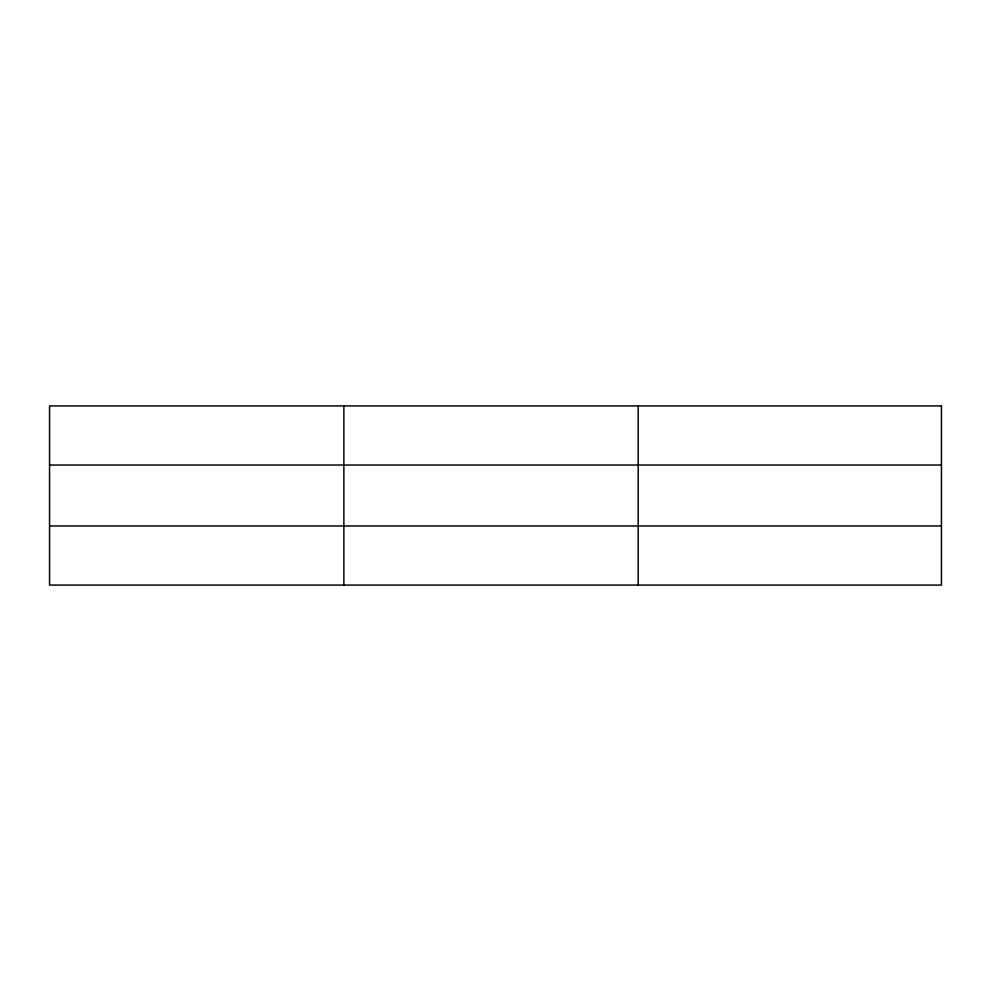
<?xml version="1.0" encoding="UTF-8"?>
<svg xmlns="http://www.w3.org/2000/svg" width="991" height="991" viewBox="0 0 991 991"><rect width="100%" height="100%" fill="white"/><g stroke="black" fill="none" stroke-linecap="round" stroke-linejoin="round"><path stroke-width="1.49" d="M343.877 405.926L343.877 585.074M638.204 405.926L638.204 585.074M49.55 465.039L941.45 465.039M49.55 525.961L941.45 525.961M941.45 405.926L941.45 585.074L49.55 585.074L49.55 405.926L941.45 405.926"/></g></svg>
